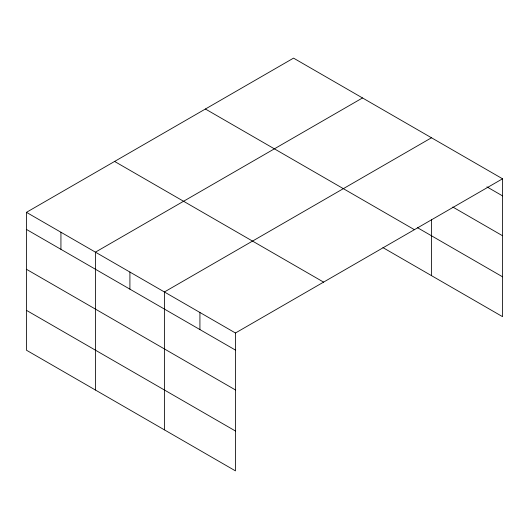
<?xml version="1.0" encoding="UTF-8"?>
<svg xmlns="http://www.w3.org/2000/svg" width="529" height="529" viewBox="0 0 529 529"><rect width="100%" height="100%" fill="white"/><g stroke="black" fill="none" stroke-linecap="round" stroke-linejoin="round"><path stroke-width="0.79" d="M26.45 212.334L235.458 332.999L235.458 470.87L26.45 350.205L26.45 212.334L293.542 58.13L502.55 178.795L502.55 316.666L382.923 247.605M362.517 97.951L95.425 252.154L95.425 390.025M431.485 137.771L164.393 291.975L164.393 429.846M235.458 332.999L502.55 178.795M486.918 186.863L502.55 195.889M452.804 207.024L502.55 235.749M417.414 227.655L502.55 276.812M205.404 109.014L414.412 229.685M114.588 161.444L323.596 282.116M26.45 229.427L235.458 350.092M26.45 269.281L235.458 389.952M26.45 310.344L235.458 431.016M431.485 219.356L431.485 275.642M199.922 312.487L199.922 329.58M129.909 272.065L129.909 289.158M60.934 232.244L60.934 249.338"/></g></svg>
